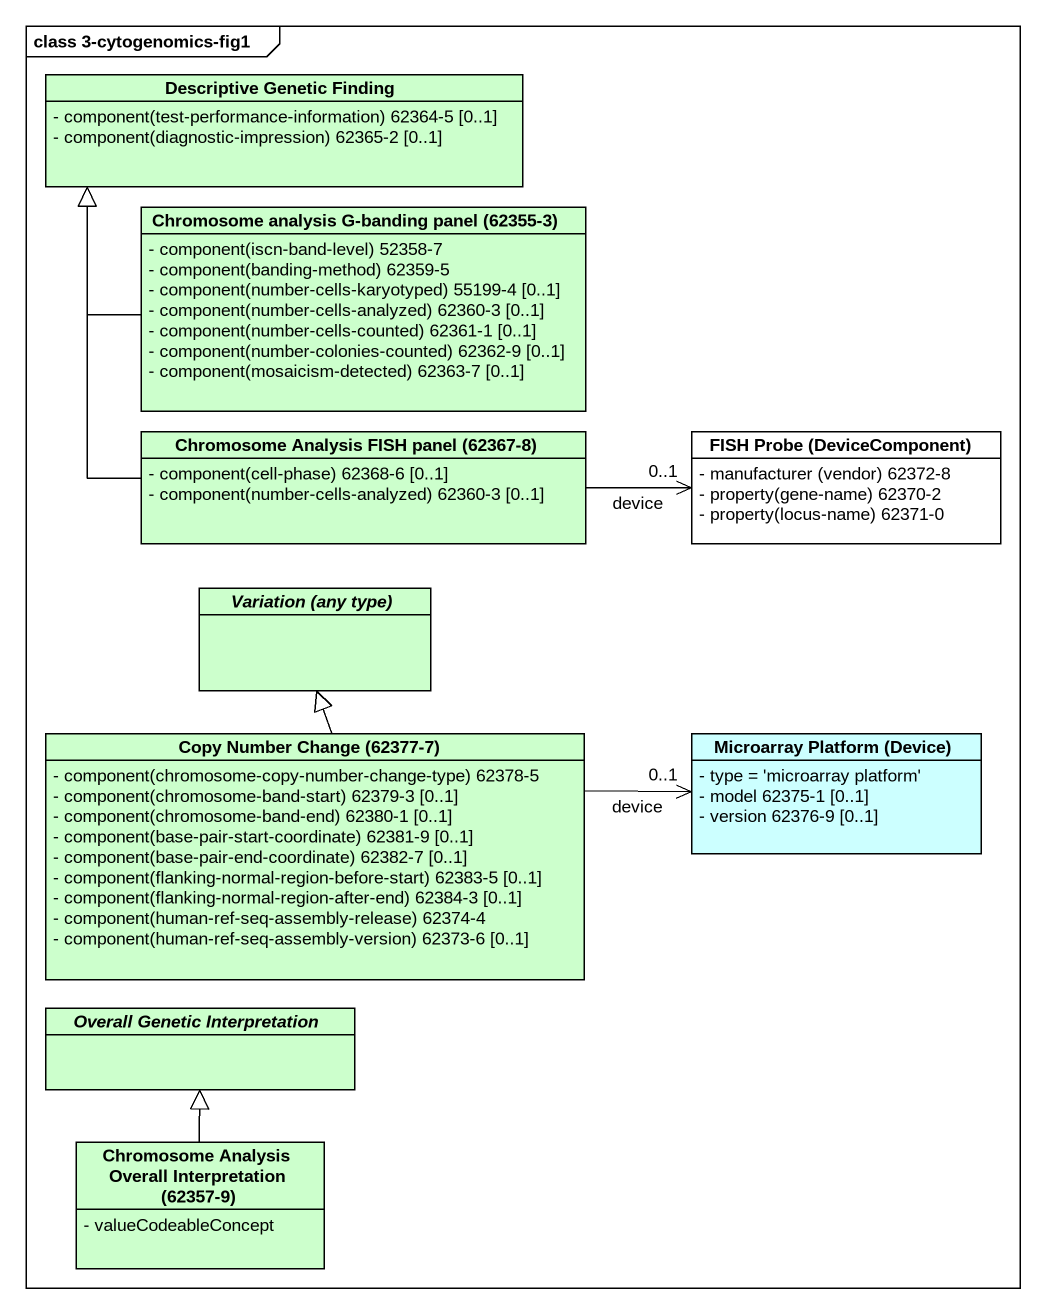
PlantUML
@startuml
mainframe class 3-cytogenomics-fig1
hide circle
hide empty members
skinparam classAttributeIconSize 0
class "Descriptive Genetic Finding" as Descriptive_Genetic_Finding #CCFFCC {
  {field} - component(test-performance-information) 62364-5 [0..1]
  {field} - component(diagnostic-impression) 62365-2 [0..1]
}
class "Chromosome analysis G-banding panel (62355-3)" as Chromosome_analysis_G #CCFFCC {
  {field} - component(iscn-band-level) 52358-7
  {field} - component(banding-method) 62359-5
  {field} - component(number-cells-karyotyped) 55199-4 [0..1]
  {field} - component(number-cells-analyzed) 62360-3 [0..1]
  {field} - component(number-cells-counted) 62361-1 [0..1]
  {field} - component(number-colonies-counted) 62362-9 [0..1]
  {field} - component(mosaicism-detected) 62363-7 [0..1]
}
class "Chromosome Analysis FISH panel (62367-8)" as Chromosome_Analysis_FISH #CCFFCC {
  {field} - component(cell-phase) 62368-6 [0..1]
  {field} - component(number-cells-analyzed) 62360-3 [0..1]
}
class "FISH Probe (DeviceComponent)" as FISH_Probe_DeviceComponent #FFFFFF {
  {field} - manufacturer (vendor) 62372-8
  {field} - property(gene-name) 62370-2
  {field} - property(locus-name) 62371-0
}
abstract class "Variation (any type)" as Variation_any_type #CCFFCC
class "Copy Number Change (62377-7)" as Copy_Number_Change_62377_7 #CCFFCC {
  {field} - component(chromosome-copy-number-change-type) 62378-5
  {field} - component(chromosome-band-start) 62379-3 [0..1]
  {field} - component(chromosome-band-end) 62380-1 [0..1]
  {field} - component(base-pair-start-coordinate) 62381-9 [0..1]
  {field} - component(base-pair-end-coordinate) 62382-7 [0..1]
  {field} - component(flanking-normal-region-before-start) 62383-5 [0..1]
  {field} - component(flanking-normal-region-after-end) 62384-3 [0..1]
  {field} - component(human-ref-seq-assembly-release) 62374-4
  {field} - component(human-ref-seq-assembly-version) 62373-6 [0..1]
}
class "Microarray Platform (Device)" as Microarray_Platform_Device #CCFFFF {
  - type = 'microarray platform'
  - model 62375-1 [0..1]
  - version 62376-9 [0..1]
}
abstract class "Overall Genetic Interpretation" as Overall_Genetic #CCFFCC
class "Chromosome Analysis Overall Interpretation (62357-9)" as Chromosome_Analysis_Overall #CCFFCC {
  - valueCodeableConcept
}
Chromosome_analysis_G -up-|> Descriptive_Genetic_Finding
Chromosome_Analysis_FISH -up-|> Descriptive_Genetic_Finding
Chromosome_Analysis_FISH -right-> "0..1" FISH_Probe_DeviceComponent : device
Copy_Number_Change_62377_7 -up-|> Variation_any_type
Copy_Number_Change_62377_7 -right-> "0..1" Microarray_Platform_Device : device
Chromosome_Analysis_Overall -up-|> Overall_Genetic
@enduml
